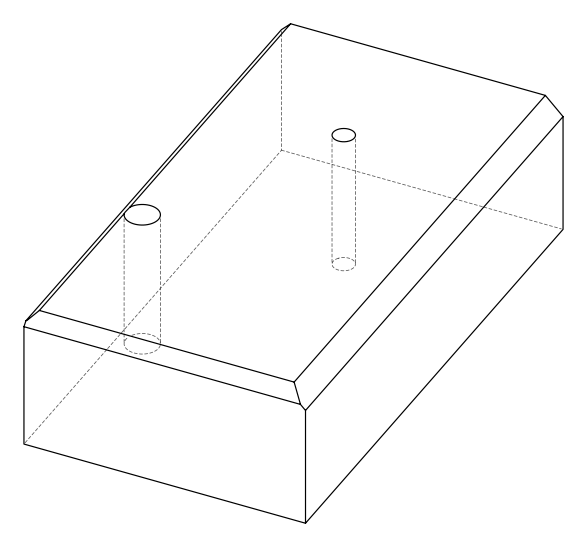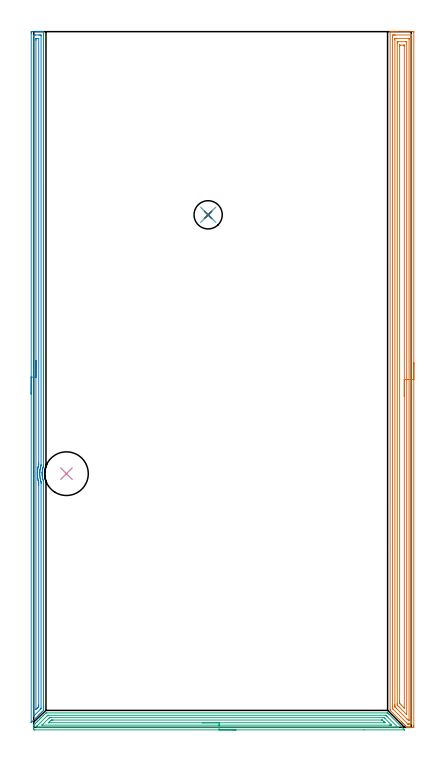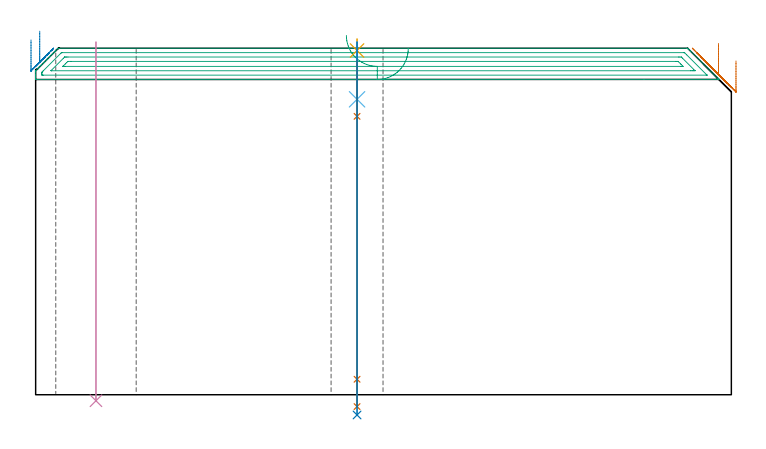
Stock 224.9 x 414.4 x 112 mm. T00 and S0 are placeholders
(PLAN: 8 operations, 5 tool changes, 35.4 min)
(1 AREA_MILL | FG_CHAMFER_SURFACE | UGT0205_001 | 16.75 min | 41196 mm3)
(2 AREA_MILL_1 | FG_CHAMFER_SURFACE_1 | UGT0205_001 | 10 min | 11040 mm3)
(3 AREA_MILL_2 | FG_CHAMFER_SURFACE_2 | UGT0205_001 | 7.05 min | 10719 mm3)
(4 INDEXABLE_INSERT_DRILL_THROUGH_HOLE_FROM_SOLID | STEP1HOLE | NXT0302_023 | 0.47 min | 59406 mm3)
(5 SPOT_DRILL | STEP1HOLE_1 | NXT0321_9005460120000 | 0.03 min | 3 mm3)
(6 DRILL_BLIND_HOLE_INTO_CENTER | STEP1HOLE_1 | NXT0301_081 | 0.08 min | 1437 mm3)
(7 GUN_DRILL_THROUGH_HOLE | STEP1HOLE_1 | UGT0307_007 | 0.56 min | 7555 mm3)
(8 DRILL_TO_ENLARGE_THROUGH_HOLE | STEP1HOLE_1 | UGT0301_291 | 0.48 min | 15793 mm3)
(TOOL UGT0205_001 | Chamfer Mill 20 x 3 x 45 deg. | D20 FL50 Z2)
(TOOL NXT0302_023 | Index. Insert Drill 26mm [880-D2600L32-05] | D26 PA176 FL130 Z2)
(TOOL NXT0321_9005460120000 | NC Spot Drill, 142deg, 12mm, Carbide, Uncoated | D12 PA142 FL30 Z2)
(TOOL NXT0301_081 | Carbide Drill 11mm [860.1-1100-033A1-MM 2214] | D11 PA140 FL55 Z2)
(TOOL UGT0307_007 | Gun Drill 10 mm | D10 PA130 FL24 Z1)
(TOOL UGT0301_291 | Twist Drill 16.8 mm | D16.8 PA118 FL125 Z2)
(OP 1 AREA_MILL)
G17 G21 G94 G90
T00 M6
G54
G17 G0 G90 X226.4 Y217.2 S1061 M3
G43 Z122. H0
Z107.9
G94 G1 Y217.162 Z107.028 F250.
Y217.048 Z106.164
Y216.859 Z105.312
Y216.597 Z104.48
Y216.263 Z103.674
Y215.86 Z102.9
Y215.392 Z102.164
Y214.86 Z101.472
Y214.271 Z100.829
Y213.628 Z100.24
Y212.936 Z99.709
Y212.2 Z99.24
Y211.426 Z98.837
Y210.62 Z98.503
Y209.788 Z98.241
Y208.936 Z98.052
Y208.072 Z97.938
Y207.2 Z97.9
Y1.075
X226.399 Y0.631 Z97.901
X226.394 Y0.186 Z97.903
X226.391 Y0.01 Z97.905
X225.957 Y0. Z98.339
X225.697 Z98.598
X225.076 Z99.218
X224.556 Z99.741
X224.195 Z100.101
X223.675 Z100.621
X223.314 Z100.98
X222.534 Z101.764
X222.483 Z101.815
X222.433 Y0.004 Z101.866
X222.405 Y0.006 Z101.893
X222.369 Y0.034 Z101.929
X222.223 Y0.176 Z102.076
X221.781 Y0.619 Z102.519
X221.552 Y0.846 Z102.744
X220.938 Y1.462 Z103.362
X220.875 Y1.525 Z103.424
X220.671 Y1.727 Z103.625
X220.095 Y2.305 Z104.205
X219.98 Y2.419 Z104.318
X219.79 Y2.608 Z104.506
X219.252 Y3.148 Z105.048
X218.91 Y3.489 Z105.387
X212.592 Y9.808 Z111.707
X212.394 Y10.006 Z111.903
X212.306 Y10.098 Z111.992
X212.3 Y10.467 Z112.
Y414.217
X212.301 Y414.395 Z111.99
Y414.4 Z111.989
X212.664 Z111.636
X212.902 Z111.398
X213.624 Z110.671
X214.866 Z109.43
X216.267 Z108.029
X225.957 Z98.341
X226.219 Y414.397 Z98.078
X226.392 Y414.39 Z97.906
X226.399 Y414.214 Z97.899
X226.4 Y207.2 Z97.9
X224.986 Z99.314
X224.985 Y2.511 Z99.315
X224.984 Y2.419 Z99.316
X224.979 Y2.027 Z99.321
X224.599 Y2.008 Z99.701
X224.195 Y2.003 Z100.105
X223.726 Y2. Z100.574
X223.314 Z100.986
X223.08 Z101.22
X222.963 Y2.001 Z101.337
X222.904 Y2.003 Z101.396
X222.876 Y2.006 Z101.424
X222.863 Y2.01 Z101.437
X222.6 Y2.25 Z101.7
X214.256 Y10.594 Z110.044
X213.992 Y10.863 Z110.308
X213.808 Y11.054 Z110.492
X213.721 Y11.15 Z110.579
X213.719 Y11.171 Z110.581
X213.716 Y11.269 Z110.584
X213.715 Y11.361 Z110.585
X213.714 Y12.164 Z110.586
X213.715 Y411.889 Z110.585
X213.716 Y411.981 Z110.584
X213.721 Y412.373 Z110.579
X214.101 Y412.392 Z110.199
X214.505 Y412.397 Z109.795
X214.974 Y412.4 Z109.326
X215.386 Z108.914
X224.889 Y412.399 Z99.411
X224.923 Y412.397 Z99.377
X224.959 Y412.392 Z99.341
X224.979 Y412.387 Z99.321
X224.98 Y412.359 Z99.32
X224.985 Y412.073 Z99.315
X224.986 Y207.2 Z99.314
X223.572 Z100.728
X223.571 Y4.841 Z100.729
X223.569 Y4.207 Z100.731
X223.567 Y4.077 Z100.733
X223.565 Y4.02 Z100.735
X223.51 Y4.009 Z100.79
X223.314 Y4.01 Z100.986
X223.102 Y4.207 Z101.198
X222.433 Y4.867 Z101.867
X222.197 Y5.102 Z102.103
X215.938 Y11.361 Z108.362
X215.386 Y11.916 Z108.914
X215.219 Y12.088 Z109.081
X215.137 Y12.174 Z109.163
X215.135 Y12.256 Z109.165
X215.131 Y12.515 Z109.169
X215.129 Y13.15 Z109.171
Y13.411
Y409.56
X215.131 Y410.193 Z109.169
X215.133 Y410.323 Z109.167
X215.135 Y410.38 Z109.165
X215.19 Y410.392 Z109.11
X215.386 Y410.395 Z108.914
X216.063 Y410.4 Z108.237
X216.267 Z108.033
X223.11 Y410.399 Z101.19
X223.314 Y410.396 Z100.986
X223.518 Y410.39 Z100.782
X223.565 Y410.386 Z100.735
X223.567 Y410.349 Z100.733
X223.57 Y410.28 Z100.73
X223.571 Y410.193 Z100.729
X223.572 Y409.931 Z100.728
Y207.2
X222.157 Z102.143
Y7.784
X222.156 Y7.668 Z102.144
X222.154 Y7.611 Z102.146
X222.152 Y7.607 Z102.148
X222.15 Y7.606 Z102.15
X222.131 Y7.622 Z102.169
X221.965 Y7.784 Z102.335
X217.493 Y12.256 Z106.807
X217.148 Y12.603 Z107.152
X216.609 Y13.15 Z107.691
X216.55 Y13.231 Z107.75
X216.547 Y13.304 Z107.753
X216.545 Y13.457 Z107.755
X216.543 Y13.764 Z107.757
Y14.044
Y407.51
X216.546 Y408.121 Z107.754
X216.549 Y408.328 Z107.751
X216.552 Y408.39 Z107.748
X216.6 Y408.393 Z107.7
X216.709 Y408.396 Z107.591
X217.148 Y408.4 Z107.152
X221.552 Z102.748
X221.991 Y408.396 Z102.309
X222.099 Y408.393 Z102.201
X222.148 Y408.39 Z102.152
X222.15 Y408.355 Z102.15
X222.153 Y408.256 Z102.147
X222.157 Y407.79 Z102.143
Y207.2
X220.743 Z103.557
Y11.964
X220.74 Y11.673 Z103.56
X220.736 Y11.48 Z103.564
X220.734 Y11.471 Z103.566
X220.733 Y11.47 Z103.567
X220.72 Y11.48 Z103.58
X220.671 Y11.527 Z103.629
X218.91 Y13.289 Z105.39
X218.159 Y14.044 Z106.141
X218.029 Y14.182 Z106.271
X217.964 Y14.938 Z106.336
X217.961 Y15.007 Z106.339
X217.957 Y15.833 Z106.343
Y15.905
Y405.867
X217.958 Y406.013 Z106.342
X217.962 Y406.305 Z106.338
X217.964 Y406.384 Z106.336
X217.969 Y406.391 Z106.331
X217.987 Y406.394 Z106.313
X218.029 Y406.397 Z106.271
X218.241 Y406.4 Z106.059
X220.003 Z104.297
X220.671 Y406.396 Z103.629
X220.715 Y406.394 Z103.585
X220.734 Y406.391 Z103.566
X220.737 Y406.232 Z103.563
X220.742 Y405.94 Z103.558
X220.743 Y405.794 Z103.557
Y405.721
Y207.2
Y206.328 Z103.595
Y205.464 Z103.709
Y204.612 Z103.898
Y203.78 Z104.16
Y202.974 Z104.494
Y202.2 Z104.897
Y201.464 Z105.365
Y200.772 Z105.896
Y200.129 Z106.486
Y199.54 Z107.129
Y199.008 Z107.821
Y198.54 Z108.557
Y198.137 Z109.331
Y197.803 Z110.137
Y197.541 Z110.969
Y197.352 Z111.82
Y197.238 Z112.685
Y197.2 Z113.557
G0 Z122.
M5
M2
(OP 2 AREA_MILL_1)
G17 G21 G94 G90
T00 M6
G54
G17 G0 G90 X-1.5 Y198.6 S1061 M3
G43 Z122. H0
Z114.7
G94 G1 Y198.638 Z113.828 F250.
Y198.752 Z112.964
Y198.941 Z112.112
Y199.203 Z111.28
Y199.537 Z110.474
Y199.94 Z109.7
Y200.409 Z108.964
Y200.94 Z108.272
Y201.529 Z107.629
Y202.172 Z107.04
Y202.864 Z106.509
Y203.6 Z106.04
Y204.374 Z105.637
Y205.18 Z105.303
Y206.012 Z105.041
Y206.864 Z104.852
Y207.729 Z104.738
Y208.6 Z104.7
Y413.425
X-1.499 Y413.773 Z104.701
X-1.494 Y414.313 Z104.704
X-1.492 Y414.392 Z104.706
X-0.958 Y414.4 Z105.239
X2.594 Z108.789
X4.012 Z110.208
X4.37 Z110.565
X5.085 Z111.285
X5.363 Z111.563
X5.76 Z111.952
X5.797 Y414.391 Z111.988
X5.8 Y414.22 Z112.
Y156.301
X5.797 Y155.583 Z111.989
X5.74 Y155.407 Z111.936
X5.646 Y155.12 Z111.842
X5.601 Y154.986 Z111.798
X5.468 Y154.538 Z111.667
X5.443 Y154.439 Z111.641
X5.354 Y154.092 Z111.553
X5.256 Y153.644 Z111.455
X5.174 Y153.172 Z111.37
X5.132 Y152.89 Z111.329
X5.113 Y152.751 Z111.308
X5.063 Y152.304 Z111.26
X5.03 Y151.857 Z111.225
X5.029 Y151.831 Z111.224
X5.027 Y151.795 Z111.223
X5.022 Y151.605 Z111.211
X5.012 Y151.41 Z111.205
X5.007 Y150.964 Z111.204
X5.009 Y150.892 Z111.206
X5.018 Y150.517 Z111.217
X5.05 Y150.043 Z111.244
X5.063 Y149.898 Z111.26
X5.089 Y149.623 Z111.289
X5.149 Y149.176 Z111.347
X5.232 Y148.702 Z111.427
X5.251 Y148.597 Z111.45
X5.258 Y148.564 Z111.457
X5.289 Y148.415 Z111.486
X5.318 Y148.283 Z111.512
X5.325 Y148.255 Z111.518
X5.424 Y147.835 Z111.622
X5.547 Y147.389 Z111.747
X5.741 Y146.77 Z111.937
X5.792 Y146.606 Z111.985
X5.799 Y146.47 Z111.999
X5.8 Y10.579 Z112.
X5.798 Y10.105 Z111.987
X5.718 Y10.016 Z111.915
X4.866 Y9.166 Z111.066
X4.493 Y8.791 Z110.689
X3.954 Y8.254 Z110.154
X3.599 Y7.897 Z109.795
X3.041 Y7.341 Z109.241
X2.705 Y7.003 Z108.901
X2.128 Y6.428 Z108.328
X1.41 Y5.71 Z107.609
X-0.366 Y3.934 Z105.833
X-1.319 Y2.98 Z104.879
X-1.402 Y2.9 Z104.796
X-1.491 Y2.813 Z104.705
X-1.498 Y2.932 Z104.702
X-1.499 Y2.98 Z104.701
X-1.5 Y3.625 Z104.7
Y208.6
X-0.086 Z106.114
X-0.085 Y412. Z106.115
X-0.07 Y412.39 Z106.13
X0.408 Y412.398 Z106.608
X0.818 Y412.399 Z107.018
X1.294 Y412.4 Z107.494
X3.07 Z109.27
X3.482 Y412.399 Z109.682
X3.96 Y412.397 Z110.16
X4.37 Y412.39 Z110.57
X4.385 Y411.985 Z110.585
Y411.969
Y156.301
Y156.286
X4.37 Y156.014 Z110.57
X4.235 Y155.543 Z110.435
X4.197 Y155.407 Z110.397
X4.048 Y154.838 Z110.248
X3.973 Y154.513 Z110.173
X3.887 Y154.106 Z110.087
X3.799 Y153.619 Z109.999
X3.775 Y153.472 Z109.975
X3.757 Y153.343 Z109.957
X3.683 Y152.725 Z109.883
X3.664 Y152.542 Z109.864
X3.611 Y151.831 Z109.811
X3.609 Y151.791 Z109.809
X3.606 Y151.706 Z109.806
X3.597 Y150.937 Z109.797
X3.598 Y150.82 Z109.798
X3.633 Y150.043 Z109.833
X3.644 Y149.88 Z109.844
X3.72 Y149.149 Z109.92
X3.801 Y148.576 Z110.001
X3.824 Y148.428 Z110.024
X3.856 Y148.255 Z110.056
X3.952 Y147.781 Z110.152
X4.05 Y147.361 Z110.25
X4.255 Y146.583 Z110.455
X4.288 Y146.467 Z110.488
X4.37 Y146.181 Z110.57
X4.384 Y145.573 Z110.584
X4.385 Y145.558 Z110.585
Y11.458
X4.37 Y11.132 Z110.57
X4.098 Y10.853 Z110.298
X3.829 Y10.579 Z110.029
X0.253 Y7.003 Z106.453
X0.089 Y6.844 Z106.289
X-0.07 Y6.692 Z106.13
X-0.085 Y7.003 Z106.115
Y7.019
X-0.086 Y208.6 Z106.114
X1.328 Z107.528
X1.329 Y409.303 Z107.529
X1.33 Y409.682 Z107.53
X1.333 Y410.197 Z107.533
X1.336 Y410.377 Z107.536
X1.512 Y410.393 Z107.712
X1.706 Y410.396 Z107.906
X2.393 Y410.4 Z108.593
X2.594 Y410.399 Z108.794
X2.796 Y410.395 Z108.996
X2.93 Y410.39 Z109.13
X2.965 Y410.387 Z109.165
X2.967 Y410.369 Z109.167
X2.969 Y410.323 Z109.169
X2.971 Y410.197 Z109.171
Y157.709
Y157.195
X2.969 Y156.818 Z109.169
X2.965 Y156.559 Z109.165
X2.956 Y156.434 Z109.156
X2.687 Y155.407 Z108.887
X2.669 Y155.332 Z108.869
X2.594 Y155.005 Z108.794
X2.512 Y154.596 Z108.712
X2.497 Y154.513 Z108.697
X2.387 Y153.828 Z108.587
X2.358 Y153.619 Z108.558
X2.287 Y153.035 Z108.487
X2.256 Y152.725 Z108.456
X2.221 Y152.207 Z108.421
X2.2 Y151.831 Z108.4
X2.189 Y151.345 Z108.389
X2.184 Y150.937 Z108.384
X2.2 Y150.44 Z108.4
X2.217 Y150.043 Z108.417
X2.255 Y149.491 Z108.455
X2.29 Y149.149 Z108.49
X2.372 Y148.478 Z108.572
X2.406 Y148.255 Z108.606
X2.552 Y147.404 Z108.752
X2.56 Y147.361 Z108.76
X2.594 Y147.197 Z108.794
X2.775 Y146.467 Z108.975
X2.837 Y146.222 Z109.037
X2.935 Y145.846 Z109.135
X2.954 Y145.768 Z109.154
X2.96 Y145.702 Z109.16
X2.964 Y145.573 Z109.164
X2.969 Y145.196 Z109.169
X2.97 Y144.679 Z109.17
X2.971 Y144.3 Z109.171
Y13.261
X2.97 Y12.882 Z109.17
X2.967 Y12.367 Z109.167
X2.965 Y12.182 Z109.165
X2.874 Y12.085 Z109.074
X2.594 Y11.796 Z108.794
X2.434 Y11.634 Z108.634
X2.274 Y11.473 Z108.474
X1.544 Y10.743 Z107.744
X1.38 Y10.579 Z107.58
X1.361 Y10.564 Z107.561
X1.346 Y10.554 Z107.546
X1.334 Y10.55 Z107.534
X1.332 Y10.562 Z107.532
X1.33 Y10.579 Z107.53
X1.329 Y10.623 Z107.529
X1.328 Y10.96 Z107.528
Y208.6
Y209.472 Z107.567
Y210.337 Z107.68
Y211.188 Z107.869
Y212.02 Z108.132
Y212.826 Z108.465
Y213.6 Z108.868
Y214.336 Z109.337
Y215.028 Z109.868
Y215.671 Z110.457
Y216.261 Z111.101
Y216.792 Z111.793
Y217.26 Z112.528
Y217.663 Z113.302
Y217.997 Z114.108
Y218.259 Z114.94
Y218.448 Z115.792
Y218.562 Z116.657
Y218.6 Z117.528
G0 Z122.
M5
M2
(OP 3 AREA_MILL_2)
G17 G21 G94 G90
T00 M6
G54
G17 G0 G90 X120.45 Y-1.5 S1061 M3
G43 Z122. H0
Z111.9
G94 G1 X120.412 Z111.028 F250.
X120.298 Z110.164
X120.109 Z109.312
X119.847 Z108.48
X119.513 Z107.674
X119.11 Z106.9
X118.642 Z106.164
X118.11 Z105.472
X117.521 Z104.829
X116.878 Z104.24
X116.186 Z103.708
X115.45 Z103.24
X114.676 Z102.837
X113.87 Z102.503
X113.038 Z102.241
X112.186 Z102.052
X111.322 Z101.938
X110.45 Z101.9
X0.613
X0.462 Y-1.499 Z101.901
X0.002 Y-1.491 Z101.905
X0. Y-1.239 Z102.157
Y-0.908 Z102.488
Y-0.348 Z103.048
Y-0.016 Z103.379
Y0.99 Z104.389
X0.01 Y1.302 Z104.701
X0.026 Y1.321 Z104.72
X0.166 Y1.467 Z104.865
X0.762 Y2.064 Z105.46
X1.059 Y2.359 Z105.759
X1.653 Y2.956 Z106.351
X1.952 Y3.253 Z106.653
X2.545 Y3.847 Z107.243
X2.842 Y4.142 Z107.542
X3.436 Y4.739 Z108.134
X3.731 Y5.031 Z108.431
X4.328 Y5.63 Z109.026
X4.619 Y5.919 Z109.319
X4.631 Y5.931 Z109.331
X5.22 Y6.522 Z109.917
X5.541 Y6.841 Z110.241
X6.111 Y7.413 Z110.809
X6.438 Y7.738 Z111.138
X7.172 Y8.472 Z111.871
X7.313 Y8.606 Z111.993
X7.75 Y8.6 Z112.
X210.464
X210.795 Y8.594 Z111.992
X211.065 Y8.335 Z111.735
X211.725 Y7.676 Z111.075
X220.585 Y-1.184 Z102.215
X220.755 Y-1.353 Z102.044
X220.882 Y-1.484 Z101.914
X220.884 Y-1.495 Z101.903
X220.882 Y-1.499 Z101.899
X196.646 Y-1.5 Z101.9
X110.45
Y-0.086 Z103.314
X2.399 Y-0.085 Z103.315
X2.329 Y-0.084 Z103.316
X2.19 Y-0.079 Z103.321
X2.01 Y-0.067 Z103.333
X2.008 Y-0.016 Z103.384
X2.001 Y0.381 Z103.781
Y0.629 Z104.029
X2.003 Y0.752 Z104.152
X2.006 Y0.813 Z104.213
X2.01 Y0.843 Z104.243
X2.036 Y0.875 Z104.275
X2.214 Y1.06 Z104.46
X2.399 Y1.249 Z104.649
X8.012 Y6.862 Z110.262
X8.269 Y7.116 Z110.516
X8.313 Y7.156 Z110.556
X8.332 Y7.17 Z110.57
X8.372 Y7.179 Z110.579
X8.51 Y7.184 Z110.584
X8.58 Y7.185 Z110.585
X209.502
X209.571 Y7.184 Z110.584
X209.641 Y7.182 Z110.582
X209.763 Y7.175 Z110.575
X209.826 Y7.116 Z110.516
X210.464 Y6.485 Z109.885
X216.966 Y-0.016 Z103.384
X217. Y-0.053 Z103.347
X217.018 Y-0.075 Z103.325
X217.02 Y-0.079 Z103.321
X216.994 Y-0.081 Z103.319
X216.855 Y-0.085 Z103.315
X216.785 Y-0.086 Z103.314
X110.45
Y1.328 Z104.728
X5.205 Y1.329 Z104.729
X5.078 Y1.33 Z104.73
X5.023 Y1.332 Z104.732
X4.963 Y1.335 Z104.735
X4.994 Y1.383 Z104.783
X5.028 Y1.424 Z104.824
X5.078 Y1.478 Z104.878
X8.933 Y5.333 Z108.733
X9.241 Y5.635 Z109.035
X9.347 Y5.735 Z109.135
X9.383 Y5.765 Z109.165
X9.433 Y5.767 Z109.167
X9.543 Y5.769 Z109.169
X9.997 Y5.771 Z109.171
X10.436
X207.785
X208.242 Y5.769 Z109.169
X208.678 Y5.765 Z109.165
X208.734 Y5.755 Z109.155
X208.796 Y5.697 Z109.097
X208.921 Y5.576 Z108.976
X209.167 Y5.333 Z108.733
X212.733 Y1.767 Z105.167
X213.143 Y1.352 Z104.752
X213.153 Y1.335 Z104.735
X213.143 Y1.334 Z104.734
X212.688 Y1.33 Z104.73
X212.25 Y1.329 Z104.729
X211.797 Y1.328 Z104.728
X110.45
Y2.743 Z106.143
X9.458
X8.865 Y2.747 Z106.147
X8.815 Y2.749 Z106.149
X8.811 Y2.751 Z106.151
X8.818 Y2.761 Z106.161
X8.867 Y2.816 Z106.216
X8.943 Y2.894 Z106.294
X9.036 Y2.987 Z106.387
X9.599 Y3.55 Z106.95
X10.023 Y3.962 Z107.362
X10.436 Y4.35 Z107.75
X10.525 Y4.352 Z107.752
X11.329 Y4.357 Z107.757
X11.413
X206.977
X207.381 Y4.355 Z107.755
X207.583 Y4.353 Z107.753
X207.679 Y4.35 Z107.75
X207.785 Y4.255 Z107.655
X208.5 Y3.55 Z106.95
X208.678 Y3.372 Z106.772
X209.24 Y2.799 Z106.199
X209.279 Y2.749 Z106.149
X209.207 Y2.747 Z106.147
X209.031 Y2.745 Z106.145
X208.678 Y2.743 Z106.143
X208.594
X110.45
X109.578 Z106.181
X108.714 Z106.295
X107.862 Z106.483
X107.03 Z106.746
X106.224 Z107.08
X105.45 Z107.482
X104.714 Z107.951
X104.022 Z108.482
X103.379 Z109.072
X102.79 Z109.715
X102.258 Z110.407
X101.79 Z111.143
X101.387 Z111.916
X101.053 Z112.722
X100.791 Z113.554
X100.602 Z114.406
X100.488 Z115.271
X100.45 Z116.143
G0 Z122.
M5
M2
(OP 4 INDEXABLE_INSERT_DRILL_THROUGH_HOLE_FROM_SOLID)
G17 G21 G94 G90
T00 M6
G54
G17 G0 G90 X19.5 Y151.1 S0 M3
G43 Z122. H1
G94 G81 G98 Z-1.954 F250. R114.
G80
M5
M2
(OP 5 SPOT_DRILL)
G17 G21 G94 G90
T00 M6
G54
G17 G0 G90 X103.9 Y305.3 S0 M3
G43 Z122. H0
G94 G81 G98 Z111.277 F250. R115.
G80
M5
M2
(OP 6 DRILL_BLIND_HOLE_INTO_CENTER)
G17 G21 G94 G90
T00 M6
G54
G17 G0 G90 X103.9 Y305.3 S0 M3
G43 Z122. H1
G94 G81 G98 Z95.5 F250. R114.
G80
M5
M2
(OP 7 GUN_DRILL_THROUGH_HOLE)
G17 G21 G94 G90
T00 M6
G54
G17 G0 G90 X103.9 Y305.3 M8
G43 Z122. H0
Z108.03
S716 M3
G94 G1 Z89.988 F125. M26
G4 X.084
Z5. F250.
G4 X.084
Z-3.832 F125.
G4 X.084
M5
M9
G0 Z108.03
Z122.
M2
(OP 8 DRILL_TO_ENLARGE_THROUGH_HOLE)
G17 G21 G94 G90
T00 M6
G54
G17 G0 G90 X103.9 Y305.3 S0 M3
G43 Z122. H0
G94 G73 G98 Z-6.547 F250. Q14.818 R114.
G80
M5
M2
